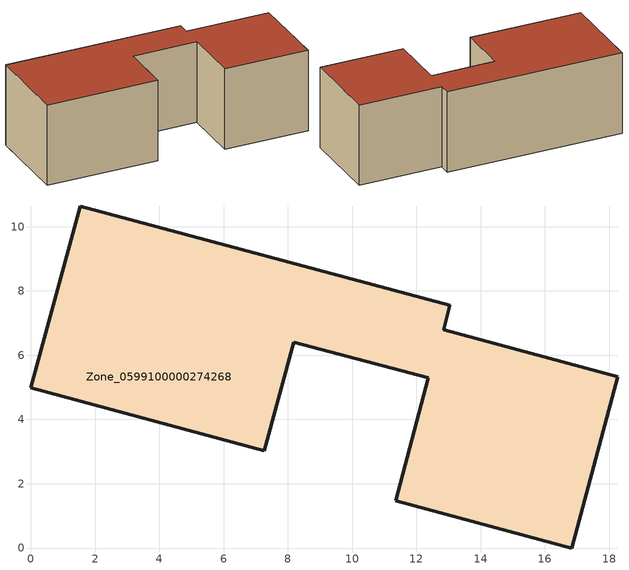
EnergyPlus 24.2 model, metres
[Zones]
Zone_0599100000274268
 floor ground (C_G): 1.54,10.64 13.04,7.56 12.85,6.8 18.27,5.33 16.83,0 11.35,1.48 12.37,5.3 8.19,6.41 7.27,3.03 0,4.99 z0
 wall outside (C_F): 13.04,7.56 1.54,10.64 0,4.99 7.27,3.03 8.19,6.41 12.37,5.3 11.35,1.48 16.83,0 18.27,5.33 12.85,6.8 13.04,7.56 z0:5.57
 roof outside (C_R): 18.27,5.33 12.85,6.8 13.04,7.56 1.54,10.64 0,4.99 7.27,3.03 8.19,6.41 12.37,5.3 11.35,1.48 16.83,0 z5.57
[BUILDING]
Pand.0599100000274268: North Axis=0; Terrain=City; Loads Convergence Tolerance Value=0.04; Temperature Convergence Tolerance Value=0.4; Solar Distribution=FullExterior; Maximum Number of Warmup Days=25; Minimum Number of Warmup Days=1
[Site:Location]
Rotterdam.The.Hague.AP_ZH_NLD Design_Conditions: Latitude=51.96; Longitude=4.45; Time Zone=1; Elevation=-4.5
[SITE:GROUNDTEMPERATURE:BUILDINGSURFACE]
18, 18, 18, 18, 18, 18, 18, 18, 18, 18, 18, 18
[MATERIAL] Thermal Absorptance=0.9; Solar Absorptance=0.7; Visible Absorptance=0.7
Name | Roughness | Thickness | Conductivity | Density | Specific Heat
G.TC.1946 | MediumSmooth | 0.15 | 1 | 540 | 1210
F.TC.1946 | Rough | 0.3 | 0.857143 | 1920 | 840
R.TC.1946 | MediumRough | 0.2 | 0.909091 | 1500 | 1000
[CONSTRUCTION]
C_G: G.TC.1946
C_F: F.TC.1946
C_R: R.TC.1946
[ZONE]
Zone_0599100000274268: Type=1; Multiplier=1; Ceiling Height=Autocalculate; Volume=Autocalculate; Floor Area=autocalculate; Part of Total Floor Area=Yes
[ZONEINFILTRATION:DESIGNFLOWRATE]
Infil_Zone_0599100000274268: Zone or ZoneList or Space or SpaceList=Zone_0599100000274268; Schedule=AlwaysOn; Design Flow Rate Calculation Method=Flow/Area; Flow Rate per Floor Area=0.003; Constant Term Coefficient=1; Temperature Term Coefficient=0; Velocity Term Coefficient=0; Velocity Squared Term Coefficient=0
[HVACTEMPLATE:ZONE:IDEALLOADSAIRSYSTEM]
Zone_0599100000274268: Maximum Heating Supply Air Temperature=50; Minimum Cooling Supply Air Temperature=13; Maximum Heating Supply Air Humidity Ratio=0.0156; Minimum Cooling Supply Air Humidity Ratio=0.0077; Heating Limit=NoLimit; Cooling Limit=NoLimit; Dehumidification Control Type=ConstantSensibleHeatRatio; Cooling Sensible Heat Ratio=0.7; Dehumidification Setpoint=60; Humidification Control Type=None; Humidification Setpoint=30; Outdoor Air Method=None; Outdoor Air Flow Rate per Person=0.00944; Outdoor Air Flow Rate per Zone Floor Area=0; Outdoor Air Flow Rate per Zone=0; Demand Controlled Ventilation Type=None; Outdoor Air Economizer Type=NoEconomizer; Heat Recovery Type=None; Sensible Heat Recovery Effectiveness=0.7; Latent Heat Recovery Effectiveness=0.65
[ZONECONTROL:THERMOSTAT]
ThermostatControl_Zone_0599100000274268: Zone or ZoneList=Zone_0599100000274268; Control Type Schedule=DualSetpointControlType; Control 1=Thermostat_Zone_0599100000274268; Temperature Difference Between Cutout And Setpoint=0
[THERMOSTATSETPOINT:DUALSETPOINT]
Thermostat_Zone_0599100000274268: Heating Setpoint Temperature Schedule=HeatingSetpoint_Zone_0599100000274268; Cooling Setpoint Temperature Schedule=CoolingSetpoint_Zone_0599100000274268
[SCHEDULE:COMPACT]
HeatingSetpoint_Zone_0599100000274268: Through: 12/31, For: AllDays, Until: 24:00, 21
CoolingSetpoint_Zone_0599100000274268: Through: 12/31, For: AllDays, Until: 24:00, 24
DualSetpointControlType: Through: 12/31, For: AllDays, Until: 24:00, 4
AlwaysOn: Through: 12/31, For: AllDays, Until: 24:00, 1
